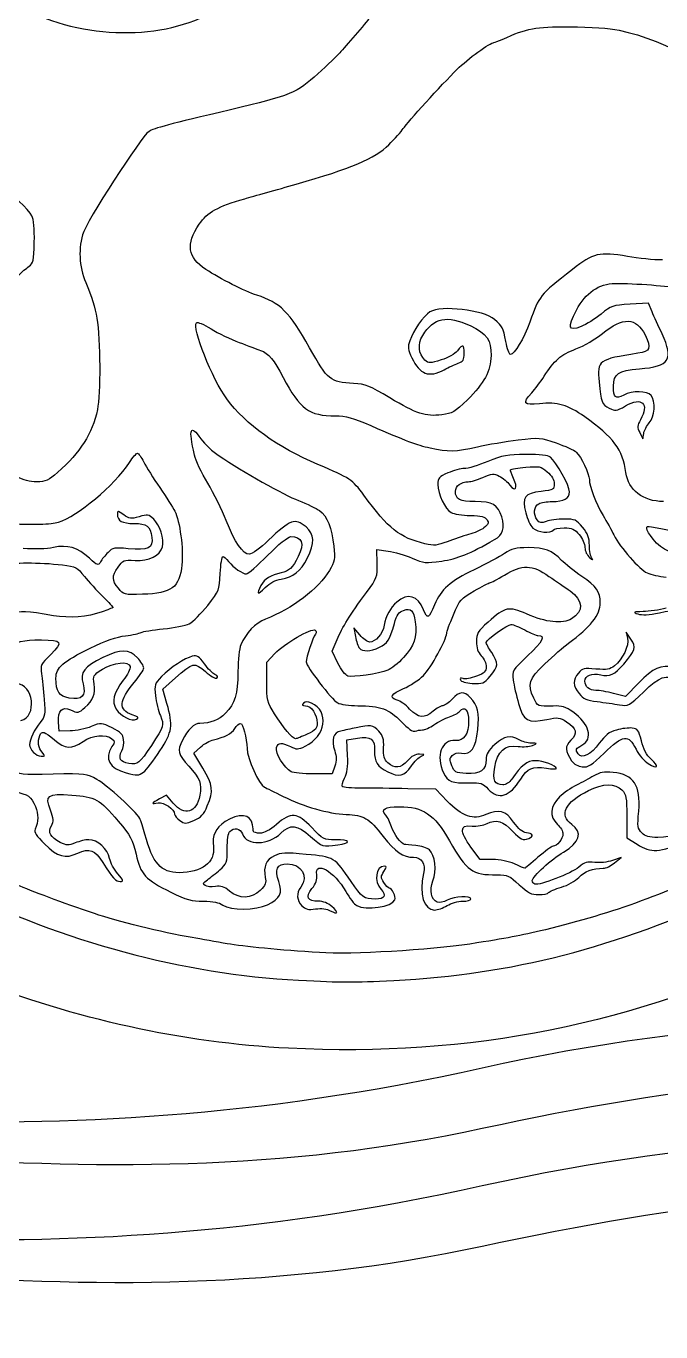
# Model space of a CAD drawing. Extents: x 0 to 136, y -3 to 123.
# Drawn here: x 50.9 to 84.5, y -2.6 to 66.6 of the extents above; entities that cross this region are included whole.
import ezdxf

# ---------------------------------------------------------------- set-up
doc = ezdxf.new("R2010")
doc.units = 0
doc.layers.add('Calque_1', color=7, linetype='CONTINUOUS')

msp = doc.modelspace()

# ---------------------------------------------------------------- linework, layer by layer
at = {"layer": 'Calque_1', "color": 7}
for p, q in [((83.831252, 51.872999), (82.860238, 51.822026)), ((84.024574, 51.422468), (83.831252, 51.872999)), ((83.373883, 45.022813), (83.536725, 44.690768)), ((83.536725, 44.690768), (83.582784, 44.981564)), ((69.453159, 38.095073), (69.432557, 38.83657)), ((69.432557, 38.83657), (70.032674, 38.754045)), ((68.538477, 34.309376), (68.219453, 34.687407)), ((68.219453, 34.687407), (68.305926, 34.222129)), ((67.075804, 33.443405), (67.338044, 34.065406)), ((82.908301, 34.082906), (82.658901, 34.454678)), ((82.658901, 34.454678), (82.728638, 34.134604)), ((63.60241, 32.874668), (64.038584, 33.326833)), ((67.380293, 32.821054), (67.075804, 33.443405)), ((63.60241, 31.834961), (63.60241, 32.874668)), ((58.106302, 31.42912), (58.775761, 32.037512)), ((58.317178, 30.673637), (58.106302, 31.42912)), ((82.619334, 31.041598), (81.983318, 31.206926)), ((83.324579, 31.774492), (82.619334, 31.041598)), ((52.609262, 29.220308), (52.574407, 29.695638)), ((53.190809, 29.231484), (52.609262, 29.220308)), ((59.7332, 28.043596), (60.096053, 28.367827)), ((67.846919, 28.746589), (68.418504, 28.843964)), ((67.88643, 27.921896), (67.846919, 28.746589)), ((60.213288, 27.253363), (59.7332, 28.043596)), ((67.20825, 27.359261), (67.073913, 26.952153)), ((67.073913, 26.952153), (66.086586, 26.952153)), ((58.297705, 25.819282), (57.925228, 25.626673)), ((58.652232, 25.397007), (58.297705, 25.819282)), ((72.562994, 26.137922), (71.077348, 26.166751)), ((73.17107, 25.511067), (72.562994, 26.137922)), ((82.68797, 24.694716), (82.691074, 23.565198)), ((82.691074, 23.565198), (83.230514, 23.223122)), ((74.917658, 22.415758), (74.429301, 23.068789)), ((75.569733, 22.413218), (74.917658, 22.415758)), ((82.38667, 22.518727), (81.921398, 22.359328)), ((82.03773, 22.235184), (82.38667, 22.518727)), ((67.055258, 19.924972), (67.056076, 19.924698)), ((66.393729, 17.482813), (66.393729, 17.482813)), ((70.348565, 16.012579), (70.348565, 16.012503)), ((64.765307, 12.419244), (64.765307, 12.419244))]:
    msp.add_line(p, q, dxfattribs=at)
for points in [[(50.897894, 67.38551), (54.258343, 65.757107), (58.498082, 65.821451), (61.129297, 67.540783)], [(69.068998, 67.02481), (68.973042, 66.881094), (68.62526, 66.455633), (68.296161, 66.079346)], [(76.088514, 65.850336), (77.440556, 66.456214), (77.794547, 66.522435), (79.653799, 66.51729)], [(79.653799, 66.51729), (80.790534, 66.5141), (81.759064, 66.448159), (82.274966, 66.338708)], [(68.296161, 66.079346), (67.96709, 65.703053), (67.600709, 65.283939), (67.481921, 65.147978)], [(75.646723, 65.686089), (75.688125, 65.686089), (75.886894, 65.76), (76.088514, 65.850336)], [(82.274966, 66.338708), (84.845164, 65.793404), (87.672748, 64.212908), (90.238741, 61.88731)], [(67.481921, 65.147978), (67.363219, 65.012018), (66.836705, 64.506047), (66.311941, 64.023605)], [(73.694197, 64.265532), (74.242752, 64.811406), (75.444991, 65.686089), (75.646723, 65.686089)], [(66.311941, 64.023605), (65.223636, 63.023071), (64.8778, 62.881254), (61.682819, 62.125102)], [(70.837967, 61.125812), (71.060499, 61.457062), (72.862121, 63.437497), (73.694197, 64.265532)], [(61.682819, 62.125102), (58.427612, 61.354709), (57.61213, 61.137826), (57.366258, 60.977075)], [(57.366258, 60.977075), (56.938438, 60.697365), (54.028444, 56.178939), (53.844182, 55.508151)], [(70.067331, 60.268746), (70.392536, 60.593324), (70.739358, 60.979009), (70.837967, 61.125812)], [(65.172215, 58.184523), (68.038605, 58.995658), (69.351982, 59.554867), (70.067331, 60.268746)], [(62.438723, 57.411957), (62.918529, 57.547209), (64.148595, 57.894864), (65.172215, 58.184523)], [(51.161434, 56.499408), (50.989363, 56.835874), (50.025461, 57.74078), (49.734885, 57.838637)], [(60.031339, 56.064334), (60.452076, 56.693574), (61.021968, 57.012584), (62.438723, 57.411957)], [(51.285894, 55.111307), (51.300569, 55.813227), (51.25547, 56.315461), (51.161434, 56.499408)], [(60.380843, 53.667971), (59.404891, 54.314345), (59.307524, 54.981877), (60.031339, 56.064334)], [(53.844182, 55.508151), (53.597745, 54.611404), (53.680239, 53.669724), (54.080712, 52.806672)], [(51.005873, 53.834691), (51.237323, 53.993789), (51.265263, 54.121167), (51.285894, 55.111307)], [(82.722373, 54.352442), (81.24302, 54.612702), (80.90266, 54.533016), (79.81142, 53.670926)], [(84.583431, 54.170271), (84.128009, 54.170271), (83.290514, 54.252482), (82.722373, 54.352442)], [(50.458023, 53.351979), (50.617958, 53.52027), (50.864508, 53.737494), (51.005873, 53.834691)], [(63.078464, 52.30479), (62.457632, 52.501386), (61.127152, 53.173693), (60.380843, 53.667971)], [(79.81142, 53.670926), (78.019958, 52.255686), (78.064408, 52.310514), (77.548562, 50.881891)], [(54.080712, 52.806672), (54.281852, 52.373238), (54.516322, 51.599864), (54.601835, 51.088062)], [(80.021817, 51.515079), (80.508622, 52.432233), (81.219342, 52.923653), (82.068238, 52.930079)], [(82.068238, 52.930079), (83.079807, 52.937812), (85.092108, 52.779979), (85.380201, 52.670432)], [(65.874694, 49.517882), (64.801403, 51.427415), (64.313497, 51.913712), (63.078464, 52.30479)], [(72.256924, 51.419532), (71.903694, 51.188096), (71.365271, 50.419292), (71.184225, 49.887893)], [(71.868699, 50.17088), (72.452137, 51.11495), (73.170082, 51.263238), (74.381831, 50.689968)], [(75.672603, 51.017795), (75.104828, 51.519572), (72.819788, 51.788323), (72.256924, 51.419532)], [(80.260859, 50.642456), (79.578079, 50.375245), (79.523186, 50.575668), (80.021817, 51.515079)], [(81.32399, 51.304177), (81.013066, 51.047386), (80.534671, 50.749616), (80.260859, 50.642456)], [(82.860238, 51.822026), (81.929921, 51.773205), (81.865574, 51.751522), (81.32399, 51.304177)], [(84.552979, 50.254914), (84.368716, 50.649289), (84.130944, 51.174685), (84.024574, 51.422468)], [(54.601835, 51.088062), (54.792307, 49.947427), (54.809269, 47.074862), (54.63034, 46.240899)], [(61.492206, 46.806833), (60.724759, 47.845707), (59.624826, 50.588523), (59.875242, 50.838951)], [(59.875242, 50.838951), (59.936061, 50.899736), (60.257343, 50.768609), (60.651156, 50.522283)], [(60.651156, 50.522283), (61.020839, 50.291041), (61.692161, 49.966082), (62.143011, 49.800167)], [(74.381831, 50.689968), (75.279947, 50.265097), (75.512244, 49.932563), (75.490428, 49.10305)], [(76.274583, 49.85012), (76.125513, 50.60798), (76.116426, 50.625638), (75.672603, 51.017795)], [(77.548562, 50.881891), (77.223866, 49.982818), (76.731952, 49.16903), (76.513117, 49.16903)], [(81.397678, 50.273245), (82.482145, 51.163091), (83.184681, 51.139368), (83.654242, 50.197036)], [(62.143011, 49.800167), (62.593861, 49.634231), (63.101494, 49.446314), (63.271081, 49.382548)], [(71.184225, 49.887893), (71.072748, 49.560577), (71.089878, 49.422692), (71.296578, 48.982879)], [(71.988418, 48.867623), (71.639365, 49.18352), (71.590089, 49.720092), (71.868699, 50.17088)], [(76.513117, 49.16903), (76.455628, 49.16903), (76.348299, 49.475524), (76.274583, 49.85012)], [(79.992494, 49.45605), (80.413908, 49.617131), (81.046227, 49.984861), (81.397678, 50.273245)], [(83.654242, 50.197036), (84.002081, 49.499069), (83.935392, 49.327512), (83.27694, 49.226127)], [(83.357881, 48.40107), (84.95873, 48.539212), (85.188233, 48.895255), (84.552979, 50.254914)], [(63.271081, 49.382548), (63.703615, 49.219943), (63.984172, 48.886492), (64.478371, 47.947669)], [(68.21093, 47.629062), (66.948154, 47.705542), (66.847683, 47.786743), (65.874694, 49.517882)], [(73.709324, 49.354363), (73.585457, 49.196883), (73.208492, 48.986145), (72.847558, 48.872618)], [(74.070512, 49.224312), (74.070512, 49.707928), (74.00577, 49.731245), (73.709324, 49.354363)], [(73.750641, 48.698871), (74.017285, 48.795097), (74.070512, 48.882569), (74.070512, 49.224312)], [(75.490428, 49.10305), (75.468415, 48.267621), (75.135929, 47.647328), (74.237051, 46.764782)], [(78.3017, 48.005835), (78.845091, 48.856881), (79.182826, 49.146532), (79.992494, 49.45605)], [(83.27694, 49.226127), (81.180819, 48.903363), (81.111279, 48.852346), (81.217649, 47.715081)], [(71.296578, 48.982879), (71.708114, 48.107381), (72.215268, 47.920643), (73.007832, 48.35279)], [(72.847558, 48.872618), (72.244675, 48.682993), (72.192888, 48.682691), (71.988418, 48.867623)], [(73.007832, 48.35279), (73.24044, 48.479635), (73.574732, 48.635362), (73.750641, 48.698871)], [(64.478371, 47.947669), (65.366609, 46.260177), (65.837977, 45.914085), (67.250104, 45.912736)], [(77.647933, 47.133452), (77.823672, 47.325377), (78.117889, 47.717937), (78.3017, 48.005835)], [(81.980044, 47.486591), (81.980044, 48.146576), (82.214881, 48.302453), (83.357881, 48.40107)], [(70.130182, 46.86201), (69.063297, 47.501961), (68.840708, 47.590911), (68.21093, 47.629062)], [(78.0593, 46.553575), (77.211391, 46.462765), (77.133865, 46.572033), (77.647933, 47.133452)], [(81.217649, 47.715081), (81.319757, 46.623208), (81.359606, 46.519754), (81.75737, 46.314065)], [(82.520443, 47.017035), (82.079471, 46.787052), (81.980044, 46.873435), (81.980044, 47.486591)], [(83.972279, 46.999255), (83.769756, 47.243301), (82.972986, 47.253055), (82.520443, 47.017035)], [(66.319194, 43.335537), (64.181332, 44.237784), (62.493305, 45.451709), (61.492206, 46.806833)], [(72.880437, 45.969065), (72.020817, 45.861662), (71.534943, 46.019399), (70.130182, 46.86201)], [(74.237051, 46.764782), (73.573886, 46.113678), (73.448297, 46.04001), (72.880437, 45.969065)], [(80.453588, 45.864016), (79.547034, 46.502394), (79.014227, 46.655839), (78.0593, 46.553575)], [(81.75737, 46.314065), (82.080035, 46.147198), (82.129763, 46.154516), (82.617979, 46.440627)], [(82.617979, 46.440627), (83.479801, 46.945686), (83.89924, 46.553908), (83.40981, 45.701078)], [(83.880415, 45.543448), (84.174293, 45.860209), (84.226843, 46.692536), (83.972279, 46.999255)], [(54.63034, 46.240899), (54.355794, 44.96082), (53.736852, 43.984258), (52.523438, 42.91673)], [(67.250104, 45.912736), (67.799534, 45.912736), (68.160581, 45.812412), (69.112545, 45.397898)], [(82.642419, 42.912404), (82.477884, 44.113036), (81.972565, 44.794419), (80.453588, 45.864016)], [(83.40981, 45.701078), (83.234804, 45.396188), (83.230514, 45.315246), (83.373883, 45.022813)], [(59.775223, 43.832846), (59.451768, 45.26956), (59.542164, 45.501236), (60.114877, 44.703702)], [(69.112545, 45.397898), (70.996181, 44.577692), (71.525827, 44.379028), (72.268156, 44.214165)], [(83.582784, 44.981564), (83.608184, 45.141493), (83.74207, 45.394342), (83.880415, 45.543448)], [(60.114877, 44.703702), (60.317795, 44.421158), (60.753433, 44.010513), (61.082956, 43.791145)], [(72.268156, 44.214165), (73.216931, 44.003458), (73.615005, 44.013183), (74.768984, 44.275162)], [(74.768984, 44.275162), (75.31277, 44.39862), (76.28113, 44.562269), (76.920844, 44.638842)], [(76.920844, 44.638842), (78.049845, 44.773961), (78.109197, 44.769304), (78.938789, 44.480362)], [(78.938789, 44.480362), (79.408886, 44.31664), (79.88968, 44.095665), (80.007198, 43.989324)], [(51.420993, 42.422375), (50.675447, 42.422375), (50.068415, 42.748362), (49.094551, 43.671703)], [(56.330305, 43.446331), (56.508049, 43.714917), (56.697787, 43.93468), (56.751974, 43.93468)], [(56.751974, 43.93468), (56.806132, 43.93468), (56.958504, 43.722915), (57.090527, 43.4641)], [(60.479113, 42.344798), (60.154981, 42.883349), (59.838215, 43.552977), (59.775223, 43.832846)], [(61.082956, 43.791145), (62.345336, 42.950769), (64.515681, 41.730237), (65.291962, 41.42415)], [(77.338984, 43.86901), (76.361366, 43.862349), (76.110809, 43.815526), (75.31847, 43.490965)], [(78.63746, 43.725274), (78.514101, 43.827546), (78.09359, 43.87409), (77.338984, 43.86901)], [(79.654335, 41.89488), (79.654335, 42.191272), (78.94274, 43.472214), (78.63746, 43.725274)], [(80.007198, 43.989324), (80.271104, 43.750479), (80.70121, 42.854929), (80.70121, 42.5442)], [(52.523438, 42.91673), (52.034601, 42.486654), (51.89126, 42.422375), (51.420993, 42.422375)], [(52.571416, 40.287364), (53.578102, 40.586314), (55.514627, 42.213805), (56.330305, 43.446331)], [(57.090527, 43.4641), (57.222579, 43.205294), (57.603099, 42.598064), (57.936206, 42.114719)], [(68.744499, 41.716696), (68.14266, 42.539074), (68.033017, 42.612274), (66.319194, 43.335537)], [(73.208351, 42.891959), (72.728489, 42.686262), (72.675516, 42.625307), (72.677802, 42.281284)], [(74.07768, 43.120463), (73.89274, 43.120463), (73.501524, 43.017641), (73.208351, 42.891959)], [(75.31847, 43.490965), (74.820997, 43.287181), (74.262649, 43.120463), (74.07768, 43.120463)], [(76.679092, 42.599907), (76.571396, 42.826806), (76.504989, 43.034137), (76.53149, 43.060644)], [(76.53149, 43.060644), (76.558019, 43.087144), (76.919997, 43.14369), (77.335964, 43.186297)], [(77.335964, 43.186297), (78.043919, 43.258831), (78.116139, 43.243679), (78.46618, 42.949146)], [(78.46618, 42.949146), (78.722212, 42.733723), (78.840124, 42.532468), (78.840124, 42.31092)], [(84.623591, 41.375712), (83.554674, 41.375712), (82.769589, 41.98468), (82.642419, 42.912404)], [(61.460908, 40.365845), (61.245064, 40.915704), (60.803245, 41.806234), (60.479113, 42.344798)], [(72.677802, 42.281284), (72.681471, 41.768469), (73.060326, 40.961531), (73.377572, 40.791741)], [(73.605805, 41.918301), (73.605805, 42.198982), (73.907557, 42.422556), (74.286412, 42.422556)], [(74.286412, 42.422556), (74.413299, 42.422556), (74.76032, 42.526829), (75.057669, 42.65428)], [(75.057669, 42.65428), (75.547663, 42.864319), (75.629282, 42.869974), (75.929397, 42.714763)], [(75.929397, 42.714763), (76.111571, 42.620577), (76.365712, 42.40987), (76.49418, 42.246509)], [(76.49418, 42.246509), (76.806769, 41.849154), (76.926629, 42.078245), (76.679092, 42.599907)], [(78.840124, 42.31092), (78.840124, 42.001794), (78.809051, 41.983802), (78.143289, 41.908485)], [(80.70121, 42.5442), (80.70121, 42.172431), (81.036406, 41.292248), (81.425477, 40.642335)], [(57.936206, 42.114719), (58.269257, 41.631377), (58.629288, 41.067635), (58.736193, 40.861949)], [(71.985624, 39.14172), (70.662509, 39.447127), (70.048337, 39.935052), (68.744499, 41.716696)], [(74.650055, 41.375698), (73.829946, 41.375698), (73.605805, 41.492154), (73.605805, 41.918301)], [(78.143289, 41.908485), (77.265973, 41.809236), (77.129998, 41.619425), (77.332239, 40.776334)], [(78.723792, 41.375698), (79.347447, 41.375698), (79.654335, 41.546905), (79.654335, 41.89488)], [(56.024292, 40.671627), (55.714158, 40.900901), (55.69189, 40.903108), (55.69189, 40.704514)], [(58.736193, 40.861949), (58.997898, 40.358479), (59.198191, 38.835927), (59.109686, 38.023014)], [(65.291962, 41.42415), (65.737562, 41.24845), (66.240144, 41.0093), (66.4088, 40.892692)], [(66.4088, 40.892692), (66.800242, 40.622046), (67.062088, 39.964725), (67.160329, 39.006064)], [(76.06032, 40.567789), (75.870666, 41.200813), (75.565415, 41.375698), (74.650055, 41.375698)], [(77.942121, 40.402353), (77.72354, 40.701257), (77.76068, 41.117453), (78.018236, 41.255277)], [(78.018236, 41.255277), (78.141991, 41.321506), (78.459491, 41.375698), (78.723792, 41.375698)], [(49.001276, 40.22711), (51.478736, 40.143025), (52.12192, 40.153885), (52.571416, 40.287364)], [(55.69189, 40.704514), (55.69189, 40.351025), (55.940048, 40.212505), (56.57327, 40.212505)], [(56.839999, 40.570679), (56.401397, 40.43927), (56.325903, 40.448612), (56.024292, 40.671627)], [(56.57327, 40.212505), (57.25447, 40.212505), (57.41497, 40.08717), (57.513804, 39.478067)], [(57.613908, 40.442488), (57.343286, 40.696756), (57.290143, 40.705556), (56.839999, 40.570679)], [(58.081974, 38.971935), (58.184844, 39.381823), (57.94679, 40.129794), (57.613908, 40.442488)], [(62.687982, 38.583959), (62.346493, 38.583959), (61.913762, 39.2124), (61.460908, 40.365845)], [(65.686113, 40.027596), (65.101264, 40.519712), (64.858779, 40.433903), (63.699861, 39.324642)], [(73.377572, 40.791741), (73.518824, 40.716153), (73.975516, 40.646506), (74.392443, 40.636967)], [(74.392443, 40.636967), (74.98319, 40.623505), (75.178996, 40.573628), (75.279608, 40.411184)], [(75.279608, 40.411184), (75.385385, 40.240476), (75.356204, 40.162814), (75.118657, 39.982169)], [(75.673704, 39.355224), (76.131214, 39.616262), (76.241648, 39.962586), (76.06032, 40.567789)], [(77.332239, 40.776334), (77.408749, 40.457333), (77.579832, 40.095301), (77.71242, 39.971798)], [(78.414928, 40.321973), (78.147861, 40.220424), (78.064803, 40.234546), (77.942121, 40.402353)], [(79.36263, 40.445144), (79.019589, 40.445144), (78.593123, 40.389715), (78.414928, 40.321973)], [(80.343804, 40.011532), (80.012193, 40.413786), (79.941242, 40.445144), (79.36263, 40.445144)], [(81.425477, 40.642335), (81.624444, 40.309968), (81.882903, 39.844724), (81.999799, 39.608465)], [(84.089288, 39.379597), (83.657262, 39.925042), (83.626895, 40.122383), (83.987236, 40.04292)], [(83.987236, 40.04292), (85.64803, 39.676627), (86.459983, 39.721489), (87.02725, 40.210899)], [(57.513804, 39.478067), (57.606034, 38.909838), (57.316898, 38.770059), (56.267229, 38.875466)], [(63.656173, 38.525804), (64.225726, 39.100538), (64.731976, 39.51451), (64.865213, 39.51451)], [(64.865213, 39.51451), (65.489263, 39.51451), (65.619029, 39.176095), (65.270908, 38.456434)], [(65.749867, 38.366422), (66.156747, 39.17649), (66.138713, 39.646785), (65.686113, 40.027596)], [(74.304418, 39.625533), (74.016128, 39.550702), (73.506463, 39.381231), (73.171832, 39.248925)], [(75.118657, 39.982169), (74.95906, 39.860842), (74.592708, 39.700365), (74.304418, 39.625533)], [(77.71242, 39.971798), (77.967098, 39.734508), (78.658937, 39.6645), (78.781958, 39.863563)], [(78.781958, 39.863563), (78.821497, 39.927537), (79.08165, 39.979872), (79.360062, 39.979872)], [(79.360062, 39.979872), (79.782577, 39.979872), (79.916096, 39.920673), (80.167415, 39.621997)], [(80.167415, 39.621997), (80.333051, 39.425173), (80.468546, 39.119221), (80.468546, 38.942115)], [(80.70121, 39.046097), (80.70121, 39.468192), (80.627466, 39.66739), (80.343804, 40.011532)], [(81.999799, 39.608465), (82.330902, 38.939333), (83.365727, 37.762223), (83.768627, 37.59644)], [(52.298874, 38.939623), (51.940903, 38.862856), (51.295179, 38.841687), (50.694694, 38.887017)], [(54.20616, 38.37186), (53.566926, 38.94936), (53.054947, 39.101777), (52.298874, 38.939623)], [(56.267229, 38.875466), (55.528907, 38.949617), (55.450986, 38.935314), (55.19422, 38.678551)], [(56.628417, 38.259392), (57.364678, 38.220064), (57.96742, 38.51552), (58.081974, 38.971935)], [(63.699861, 39.324642), (63.26459, 38.908023), (62.821896, 38.583959), (62.687982, 38.583959)], [(67.160329, 39.006064), (67.230433, 38.321571), (67.208504, 38.199549), (66.929895, 37.724095)], [(70.032674, 38.754045), (70.362761, 38.708636), (70.934515, 38.540663), (71.303238, 38.38073)], [(73.171832, 39.248925), (72.637811, 39.03778), (72.492692, 39.024671), (71.985624, 39.14172)], [(72.876994, 38.222934), (73.72304, 38.347465), (74.357842, 38.604485), (75.673704, 39.355224)], [(77.466351, 38.933011), (76.788622, 38.933011), (76.591575, 38.884731), (76.210152, 38.625188)], [(79.227559, 38.258404), (78.721111, 38.791239), (78.350976, 38.933011), (77.466351, 38.933011)], [(80.468546, 38.942115), (80.468546, 38.750475), (80.574521, 38.531666), (80.730279, 38.401612)], [(80.846583, 38.34869), (80.766629, 38.439763), (80.70121, 38.753588), (80.70121, 39.046097)], [(86.168193, 38.420679), (85.18829, 38.510434), (84.541323, 38.808856), (84.089288, 39.379597)], [(49.745186, 37.995562), (50.050071, 38.158001), (51.543591, 38.167799), (52.780712, 38.015487)], [(54.792364, 38.178394), (54.674508, 37.967763), (54.641346, 37.97871), (54.20616, 38.37186)], [(55.19422, 38.678551), (55.041933, 38.526269), (54.861113, 38.301203), (54.792364, 38.178394)], [(55.726971, 37.898009), (55.982918, 38.275876), (56.022542, 38.291765), (56.628417, 38.259392)], [(61.140529, 37.566175), (61.163954, 38.061983), (61.226296, 38.467638), (61.278818, 38.467638)], [(61.278818, 38.467638), (61.331396, 38.467638), (61.469798, 38.347987), (61.586384, 38.201756)], [(61.586384, 38.201756), (61.848512, 37.872973), (62.322843, 37.5371), (62.524942, 37.5371)], [(62.524942, 37.5371), (62.608198, 37.5371), (63.117242, 37.982007), (63.656173, 38.525804)], [(64.36726, 37.267544), (65.006409, 37.367188), (65.408463, 37.686749), (65.749867, 38.366422)], [(65.270908, 38.456434), (64.988516, 37.872671), (64.782663, 37.674861), (64.374401, 37.595072)], [(68.893569, 36.562646), (69.456376, 37.32985), (69.47314, 37.375802), (69.453159, 38.095073)], [(71.303238, 38.38073), (71.941315, 38.104026), (72.017374, 38.096389), (72.876994, 38.222934)], [(76.210152, 38.625188), (75.961288, 38.45588), (75.234284, 38.06636), (74.594542, 37.759579)], [(76.199709, 37.479332), (77.150347, 38.052571), (77.658601, 38.038158), (78.562728, 37.41235)], [(80.295036, 37.411382), (79.889031, 37.686709), (79.408632, 38.067887), (79.227559, 38.258404)], [(80.730279, 38.401612), (80.874241, 38.28145), (80.926565, 38.257633), (80.846583, 38.34869)], [(52.780712, 38.015487), (53.488102, 37.928376), (53.558714, 37.891617), (53.943919, 37.410131)], [(53.943919, 37.410131), (54.169443, 37.128194), (54.609963, 36.647542), (54.922891, 36.342013)], [(55.740517, 36.781112), (55.391747, 37.215816), (55.389518, 37.399667), (55.726971, 37.898009)], [(59.109686, 38.023014), (58.977776, 36.811538), (58.576202, 36.5105), (57.028749, 36.463067)], [(60.474541, 35.875348), (61.089842, 36.654662), (61.098309, 36.676196), (61.140529, 37.566175)], [(64.374401, 37.595072), (63.80736, 37.484251), (63.480123, 37.283512), (63.300602, 36.936314)], [(66.929895, 37.724095), (66.37307, 36.774039), (64.927923, 35.675241), (63.535947, 35.143644)], [(74.594542, 37.759579), (73.324119, 37.150368), (72.836354, 36.719251), (72.500453, 35.90874)], [(75.432686, 37.072227), (75.483486, 37.072345), (75.828644, 37.255592), (76.199709, 37.479332)], [(78.562728, 37.41235), (78.939212, 37.15176), (79.44185, 36.805679), (79.679735, 36.643283)], [(81.282814, 36.013814), (81.282814, 36.586731), (81.072699, 36.884035), (80.295036, 37.411382)], [(83.768627, 37.59644), (83.968779, 37.514079), (84.419403, 37.408145), (84.770008, 37.361028)], [(57.028749, 36.463067), (56.032843, 36.432542), (56.017123, 36.436425), (55.740517, 36.781112)], [(63.300602, 36.936314), (63.045078, 36.442216), (63.102736, 36.412323), (63.523952, 36.820564)], [(63.523952, 36.820564), (63.77101, 37.060029), (64.077192, 37.222318), (64.36726, 37.267544)], [(74.596913, 36.644389), (75.005768, 36.879528), (75.381886, 37.07206), (75.432686, 37.072227)], [(54.922891, 36.342013), (55.235819, 36.036488), (55.471334, 35.770968), (55.446329, 35.75198)], [(67.338044, 34.065406), (67.622524, 34.740103), (67.993618, 35.335838), (68.893569, 36.562646)], [(70.498482, 36.050695), (70.153042, 35.74618), (69.917951, 35.315591), (69.833199, 34.83235)], [(71.919132, 35.642407), (71.620005, 36.389923), (71.06445, 36.549599), (70.498482, 36.050695)], [(73.497036, 35.367528), (73.835195, 36.173095), (73.891865, 36.238856), (74.596913, 36.644389)], [(79.596197, 33.872027), (80.762086, 34.713975), (81.282814, 35.375227), (81.282814, 36.013814)], [(79.679735, 36.643283), (80.382835, 36.163268), (80.416589, 35.552742), (79.761495, 35.165762)], [(52.309711, 35.329344), (50.82573, 35.587664), (50.58412, 35.595465), (50.076148, 35.401454)], [(54.877397, 35.532064), (54.102612, 35.257639), (53.15254, 35.182642), (52.309711, 35.329344)], [(55.446329, 35.75198), (55.421211, 35.732986), (55.165292, 35.634022), (54.877397, 35.532064)], [(59.50189, 34.905316), (59.694056, 35.004689), (60.131726, 35.441202), (60.474541, 35.875348)], [(70.36945, 34.919176), (70.498397, 35.373094), (70.603158, 35.524088), (70.849369, 35.610668)], [(70.849369, 35.610668), (71.252382, 35.752409), (71.39513, 35.613547), (71.477426, 34.99966)], [(72.500453, 35.90874), (72.18682, 35.151939), (72.126424, 35.124284), (71.919132, 35.642407)], [(73.140562, 34.395956), (73.140562, 34.463215), (73.300977, 34.900425), (73.497036, 35.367528)], [(77.379031, 35.421495), (76.432091, 35.838673), (76.243143, 35.798634), (75.339637, 34.989379)], [(79.761495, 35.165762), (79.267634, 34.87404), (78.413517, 34.965714), (77.379031, 35.421495)], [(83.549848, 35.542331), (83.038942, 35.530986), (83.006063, 35.516226), (83.279113, 35.421503)], [(83.279113, 35.421503), (83.490074, 35.348334), (83.854507, 35.368429), (84.412997, 35.48403)], [(84.76854, 35.728437), (84.418133, 35.633238), (83.869747, 35.549485), (83.549848, 35.542331)], [(84.412997, 35.48403), (85.287067, 35.664931), (85.634906, 35.635035), (85.963469, 35.350787)], [(56.946396, 34.439359), (57.028636, 34.490164), (57.558621, 34.575144), (58.124223, 34.628199)], [(58.124223, 34.628199), (58.689796, 34.681243), (59.309782, 34.805957), (59.50189, 34.905316)], [(63.535947, 35.143644), (63.006413, 34.941424), (62.504086, 34.417235), (62.229455, 33.780373)], [(64.038584, 33.326833), (64.536199, 33.842659), (65.977254, 34.684875), (66.164395, 34.569232)], [(69.833199, 34.83235), (69.750565, 34.361299), (69.380571, 33.931347), (69.057822, 33.931347)], [(69.577986, 33.656892), (70.011564, 33.863651), (70.117849, 34.033153), (70.36945, 34.919176)], [(71.477426, 34.99966), (71.58405, 34.204922), (71.425158, 33.720155), (70.86015, 33.116106)], [(75.339637, 34.989379), (74.778438, 34.486755), (74.716124, 34.383374), (74.716124, 33.955054)], [(75.234284, 33.914259), (75.234284, 34.064695), (76.354621, 34.861882), (76.566062, 34.861882)], [(76.566062, 34.861882), (76.658462, 34.861882), (76.980223, 34.731027), (77.281016, 34.571083)], [(49.928292, 33.624146), (50.279715, 33.94983), (50.684619, 34.048114), (51.665003, 34.045664)], [(51.665003, 34.045664), (52.757231, 34.042786), (52.831399, 33.928522), (52.162391, 33.278277)], [(54.255295, 33.609391), (55.055705, 34.000619), (55.65523, 34.212367), (56.116494, 34.266757)], [(56.116494, 34.266757), (56.490749, 34.31088), (56.864213, 34.388553), (56.946396, 34.439359)], [(66.183586, 34.35715), (66.044959, 34.179694), (65.69616, 33.127951), (65.69616, 32.887444)], [(66.164395, 34.569232), (66.241047, 34.521858), (66.248413, 34.440194), (66.183586, 34.35715)], [(68.305926, 34.222129), (68.353452, 33.96623), (68.446416, 33.691442), (68.512484, 33.611468)], [(69.057822, 33.931347), (68.947642, 33.931347), (68.713934, 34.101451), (68.538477, 34.309376)], [(71.912528, 32.160496), (72.295419, 32.543398), (73.140562, 34.081842), (73.140562, 34.395956)], [(74.716124, 33.955054), (74.716124, 33.623085), (74.794468, 33.395788), (74.975204, 33.203412)], [(75.525057, 33.374743), (75.365122, 33.610108), (75.234284, 33.852884), (75.234284, 33.914259)], [(77.281016, 34.571083), (77.581808, 34.411153), (77.895554, 34.280301), (77.978217, 34.280301)], [(77.978217, 34.280301), (78.399293, 34.280301), (78.237269, 33.954329), (77.447978, 33.213526)], [(82.728638, 34.134604), (82.813248, 33.745975), (82.465607, 33.009104), (82.039508, 32.673912)], [(82.5262, 32.768067), (83.141586, 33.484254), (83.192442, 33.659288), (82.908301, 34.082906)], [(52.162391, 33.278277), (51.627778, 32.758643), (51.603873, 32.708792), (51.672256, 32.255628)], [(52.434764, 32.025114), (52.434764, 32.578227), (52.80535, 32.900703), (54.255295, 33.609391)], [(56.750026, 33.104645), (56.31103, 33.574607), (55.876605, 33.57538), (54.917078, 33.107975)], [(60.301257, 32.783259), (60.015337, 33.184046), (59.923333, 33.240673), (59.661487, 33.177046)], [(62.229455, 33.780373), (62.152296, 33.601438), (62.085183, 32.973313), (62.080329, 32.384547)], [(68.512484, 33.611468), (68.677838, 33.411378), (69.100974, 33.429418), (69.577986, 33.656892)], [(74.975204, 33.203412), (75.117669, 33.051734), (75.234284, 32.791404), (75.234284, 32.624879)], [(75.450042, 32.12696), (75.89189, 32.630204), (75.903178, 32.818274), (75.525057, 33.374743)], [(77.447978, 33.213526), (76.604952, 32.422311), (76.60038, 32.414798), (76.66848, 31.924087)], [(78.345812, 32.784072), (78.777612, 33.197649), (79.340278, 33.687239), (79.596197, 33.872027)], [(54.917078, 33.107975), (53.921172, 32.622816), (53.706006, 32.338457), (53.869977, 31.724124)], [(54.89323, 32.487967), (55.493234, 32.867663), (56.299741, 32.946846), (56.363551, 32.632326)], [(56.363551, 32.632326), (56.385, 32.525723), (56.221311, 32.200603), (55.999372, 31.909832)], [(56.580665, 31.791829), (56.859416, 32.1186), (57.087479, 32.466391), (57.087479, 32.564675)], [(57.087479, 32.564675), (57.087479, 32.662973), (56.935616, 32.905963), (56.750026, 33.104645)], [(59.661487, 33.177046), (59.250854, 33.07725), (58.513153, 32.590185), (58.032218, 32.101337)], [(58.775761, 32.037512), (59.673623, 32.853465), (59.788036, 32.877295), (60.353778, 32.366191)], [(60.860734, 32.213063), (60.736697, 32.269205), (60.484927, 32.525802), (60.301257, 32.783259)], [(65.69616, 32.887444), (65.69616, 32.643534), (67.036575, 30.891811), (67.36415, 30.707613)], [(67.902799, 32.1295), (67.782883, 32.167557), (67.547764, 32.478755), (67.380293, 32.821054)], [(70.86015, 33.116106), (70.574117, 32.81029), (70.198084, 32.505837), (70.024602, 32.439563)], [(75.234284, 32.624879), (75.234284, 32.373608), (75.146033, 32.288433), (74.71522, 32.123903)], [(77.756645, 30.969174), (77.402032, 31.712866), (77.480829, 31.955645), (78.345812, 32.784072)], [(81.050009, 32.504364), (80.420738, 32.561429), (80.334519, 32.541409), (80.124828, 32.289635)], [(82.039508, 32.673912), (81.793072, 32.480082), (81.628621, 32.451896), (81.050009, 32.504364)], [(81.30161, 32.195088), (81.791181, 32.084674), (82.038351, 32.200253), (82.5262, 32.768067)], [(85.23559, 32.593741), (84.455754, 32.725488), (84.088018, 32.567833), (83.324579, 31.774492)], [(51.672256, 32.255628), (51.711823, 31.993618), (51.773997, 31.383637), (51.810375, 30.900125)], [(53.138033, 30.964241), (52.59944, 31.055221), (52.434764, 31.303636), (52.434764, 32.025114)], [(54.459059, 31.707383), (54.388024, 32.15131), (54.402615, 32.17748), (54.89323, 32.487967)], [(55.999372, 31.909832), (55.492105, 31.245295), (55.373882, 30.763403), (55.624326, 30.381175)], [(58.032218, 32.101337), (57.658895, 31.721841), (57.642893, 31.671368), (57.711416, 31.088136)], [(60.353778, 32.366191), (60.616894, 32.128492), (60.877131, 31.981689), (60.95271, 32.028382)], [(60.95271, 32.028382), (61.042034, 32.083599), (61.011582, 32.14481), (60.860734, 32.213063)], [(62.080329, 32.384547), (62.070169, 31.140122), (61.935831, 30.691024), (61.414906, 30.158256)], [(64.024897, 30.124175), (63.620726, 30.766205), (63.60241, 30.840235), (63.60241, 31.834961)], [(70.024602, 32.439563), (69.542539, 32.255379), (68.148163, 32.051629), (67.902799, 32.1295)], [(70.85823, 31.472523), (71.202316, 31.615141), (71.67676, 31.924739), (71.912528, 32.160496)], [(74.007576, 31.998043), (73.88656, 32.044477), (73.836211, 32.018279), (73.866973, 31.924934)], [(73.866973, 31.924934), (73.894631, 31.840894), (74.161783, 31.764852), (74.499574, 31.744876)], [(74.71522, 32.123903), (74.429724, 32.014884), (74.111321, 31.958242), (74.007576, 31.998043)], [(74.499574, 31.744876), (75.043332, 31.712734), (75.109795, 31.739429), (75.450042, 32.12696)], [(76.66848, 31.924087), (76.706157, 31.652612), (76.831802, 31.091139), (76.947711, 30.676366)], [(80.124828, 32.289635), (79.818419, 31.921719), (79.828636, 31.619674), (80.161573, 31.203554)], [(80.467446, 31.856689), (80.467446, 32.157434), (80.825134, 32.302547), (81.30161, 32.195088)], [(81.046932, 31.372238), (80.697795, 31.372238), (80.467446, 31.564801), (80.467446, 31.856689)], [(83.584251, 31.299312), (84.432781, 32.118484), (84.755699, 32.231227), (85.405488, 31.935164)], [(50.572859, 29.784066), (51.461662, 29.961824), (51.248414, 31.721085), (50.338078, 31.721085)], [(53.869977, 31.724124), (54.042922, 31.076224), (53.823523, 30.848414), (53.138033, 30.964241)], [(53.972734, 30.470722), (54.412323, 30.861159), (54.541722, 31.190258), (54.459059, 31.707383)], [(56.470626, 30.08513), (55.73318, 30.328527), (55.765917, 30.836784), (56.580665, 31.791829)], [(70.513778, 30.861726), (70.062618, 30.974954), (70.186146, 31.193972), (70.85823, 31.472523)], [(74.39202, 30.994306), (74.0634, 31.345133), (73.830792, 31.324026), (73.431335, 30.907074)], [(80.161573, 31.203554), (80.388706, 30.919695), (80.554483, 30.846074), (81.120649, 30.777638)], [(81.983318, 31.206926), (81.633503, 31.297844), (81.212117, 31.372238), (81.046932, 31.372238)], [(82.295427, 30.611677), (82.780172, 30.529424), (82.794989, 30.537346), (83.584251, 31.299312)], [(51.810375, 30.900125), (51.871081, 30.094251), (51.853499, 29.992521), (51.599076, 29.678795)], [(52.574407, 29.695638), (52.530127, 30.299661), (52.763609, 30.541153), (53.199755, 30.342421)], [(53.199755, 30.342421), (53.594246, 30.162682), (53.63322, 30.169156), (53.972734, 30.470722)], [(57.711416, 31.088136), (57.751097, 30.750553), (57.865735, 30.277665), (57.966206, 30.037276)], [(57.941173, 28.16618), (58.611225, 29.208954), (58.651329, 29.476453), (58.317178, 30.673637)], [(65.553412, 30.694521), (65.449046, 30.590178), (65.473995, 30.558106), (65.6595, 30.558106)], [(65.977649, 30.699799), (65.761608, 30.798204), (65.655802, 30.796889), (65.553412, 30.694521)], [(65.637994, 28.413996), (66.737871, 28.935927), (66.935116, 30.263531), (65.977649, 30.699799)], [(65.6595, 30.558106), (65.96303, 30.558106), (66.277736, 30.093012), (66.277736, 29.64446)], [(67.36415, 30.707613), (67.502354, 30.629909), (67.981822, 30.564202), (68.429624, 30.561569)], [(68.429624, 30.561569), (69.631128, 30.554457), (70.083333, 30.389348), (70.731033, 29.720883)], [(71.179089, 30.383851), (70.967789, 30.607876), (70.66838, 30.822915), (70.513778, 30.861726)], [(72.932028, 30.558129), (72.841293, 30.558129), (72.611508, 30.427259), (72.421431, 30.26733)], [(73.431335, 30.907074), (73.247467, 30.715151), (73.022762, 30.558129), (72.932028, 30.558129)], [(73.837622, 30.266339), (74.088348, 30.568433), (74.303684, 30.333217), (74.303684, 29.75732)], [(74.785635, 29.292534), (74.880433, 30.179584), (74.790433, 30.569138), (74.39202, 30.994306)], [(76.947711, 30.676366), (77.204957, 29.755813), (77.441939, 29.622178), (78.444138, 29.832403)], [(78.781986, 30.545065), (77.957051, 30.522656), (77.972686, 30.516173), (77.756645, 30.969174)], [(79.823443, 30.237648), (79.456638, 30.495467), (79.245847, 30.557677), (78.781986, 30.545065)], [(81.120649, 30.777638), (81.497105, 30.732124), (82.025764, 30.657443), (82.295427, 30.611677)], [(55.624326, 30.381175), (55.876859, 29.995781), (56.456741, 29.704652), (56.700299, 29.840979)], [(56.700299, 29.840979), (56.854025, 29.926998), (56.810958, 29.972831), (56.470626, 30.08513)], [(57.966206, 30.037276), (58.181203, 29.522692), (58.167092, 29.475756), (57.492214, 28.460622)], [(61.414906, 30.158256), (61.057217, 29.79246), (60.635888, 29.627478), (60.059336, 29.627478)], [(65.137586, 28.813341), (64.980529, 28.813341), (64.475803, 29.40796), (64.024897, 30.124175)], [(72.421431, 30.26733), (71.951023, 29.871519), (71.634342, 29.901217), (71.179089, 30.383851)], [(72.468732, 29.555159), (72.692844, 29.707254), (73.062386, 29.893134), (73.289857, 29.968225)], [(73.289857, 29.968225), (73.517385, 30.043296), (73.763878, 30.177462), (73.837622, 30.266339)], [(74.303684, 29.75732), (74.303684, 29.057223), (74.053607, 28.685785), (73.605156, 28.719959)], [(78.444138, 29.832403), (79.039373, 29.957252), (79.120314, 29.947786), (79.487711, 29.710423)], [(80.297237, 28.466075), (80.925774, 28.802447), (80.708238, 29.615842), (79.823443, 30.237648)], [(51.599076, 29.678795), (51.283128, 29.28926), (51.039796, 28.774981), (51.039796, 28.496941)], [(51.575651, 28.978093), (51.679481, 29.248632), (51.822003, 29.207594), (52.350774, 28.754974)], [(54.306123, 29.456435), (54.012584, 29.338886), (53.510708, 29.237653), (53.190809, 29.231484)], [(53.86992, 28.665354), (54.368409, 29.0108), (55.081557, 29.078827), (55.403516, 28.811647)], [(55.411164, 29.387045), (54.839833, 29.670164), (54.839833, 29.670164), (54.306123, 29.456435)], [(56.021103, 28.765165), (55.98972, 29.039635), (55.874037, 29.157666), (55.411164, 29.387045)], [(60.059336, 29.627478), (59.770227, 29.627478), (59.414994, 29.282608), (59.136667, 28.731795)], [(60.779708, 28.762112), (61.39182, 28.895795), (61.729837, 29.070877), (61.911701, 29.348442)], [(61.911701, 29.348442), (62.012285, 29.501918), (62.143236, 29.627478), (62.202701, 29.627478)], [(62.202701, 29.627478), (62.348045, 29.627478), (62.551527, 28.865371), (62.559938, 28.289821)], [(65.755568, 29.058781), (65.468407, 28.923783), (65.190305, 28.813341), (65.137586, 28.813341)], [(66.277736, 29.64446), (66.277736, 29.35534), (66.199306, 29.267354), (65.755568, 29.058781)], [(67.528855, 29.22044), (67.135409, 29.144017), (67.014844, 28.756343), (67.205146, 28.179673)], [(68.342981, 29.396685), (68.070157, 29.333722), (67.703776, 29.254414), (67.528855, 29.22044)], [(69.542369, 29.210927), (69.231699, 29.541677), (69.075856, 29.565807), (68.342981, 29.396685)], [(69.799841, 28.338815), (69.819596, 28.804276), (69.771901, 28.966596), (69.542369, 29.210927)], [(70.731033, 29.720883), (71.093971, 29.346312), (71.354546, 29.166211), (71.469608, 29.210379)], [(71.469608, 29.210379), (71.567427, 29.247909), (71.740514, 29.278604), (71.854306, 29.278604)], [(71.854306, 29.278604), (71.968098, 29.278604), (72.244562, 29.403061), (72.468732, 29.555159)], [(73.932872, 28.044223), (74.42741, 27.945318), (74.68141, 28.317137), (74.785635, 29.292534)], [(79.487711, 29.710423), (80.030791, 29.359534), (80.091751, 29.102726), (79.720149, 28.731124)], [(82.135633, 29.273151), (81.741792, 29.162892), (81.543531, 29.009101), (81.226877, 28.56838)], [(81.480736, 28.050302), (82.489342, 29.02481), (82.776898, 29.060931), (83.174747, 28.263157)], [(82.972252, 29.375485), (82.789175, 29.396793), (82.412662, 29.350734), (82.135633, 29.273151)], [(83.461259, 28.697042), (83.321446, 29.270174), (83.270505, 29.340814), (82.972252, 29.375485)], [(51.039796, 28.496941), (51.039796, 28.225997), (51.385038, 27.882589), (51.657439, 27.882589)], [(51.697571, 28.095308), (51.499197, 28.314513), (51.452038, 28.655934), (51.575651, 28.978093)], [(52.350774, 28.754974), (52.925435, 28.263117), (53.260941, 28.243325), (53.86992, 28.665354)], [(55.403516, 28.393696), (54.980973, 27.748863), (55.252922, 27.249327), (56.157585, 27.008456)], [(55.403516, 28.811647), (55.562887, 28.679356), (55.563, 28.635854), (55.403516, 28.393696)], [(55.918402, 28.162353), (55.996126, 28.307587), (56.042354, 28.578851), (56.021103, 28.765165)], [(57.492214, 28.460622), (56.847703, 27.491118), (56.771898, 27.43059), (56.293108, 27.503654)], [(59.136667, 28.731795), (58.855348, 28.174934), (58.899798, 27.995737), (59.477365, 27.359284)], [(60.096053, 28.367827), (60.29564, 28.546158), (60.603263, 28.723585), (60.779708, 28.762112)], [(64.123364, 28.340071), (64.214719, 28.627952), (64.376376, 28.640897), (64.860895, 28.399179)], [(64.860895, 28.399179), (65.193212, 28.233396), (65.260212, 28.234666), (65.637994, 28.413996)], [(68.418504, 28.843964), (69.121012, 28.963644), (69.346648, 28.794536), (69.323026, 28.166016)], [(73.605156, 28.719959), (72.870475, 28.775935), (72.550802, 27.901887), (72.977268, 27.003181)], [(75.699866, 28.509032), (75.339609, 28.183545), (75.234255, 28.003416), (75.234255, 27.712826)], [(75.689423, 27.303014), (75.821475, 28.138336), (76.233745, 28.505524), (76.929028, 28.407104)], [(76.97901, 28.755194), (76.515347, 29.020246), (76.198157, 28.959187), (75.699866, 28.509032)], [(76.929028, 28.407104), (77.189406, 28.370254), (77.529653, 28.390933), (77.685101, 28.453042)], [(77.618751, 28.577468), (77.42684, 28.583818), (77.138945, 28.66376), (76.97901, 28.755194)], [(77.685101, 28.453042), (77.963937, 28.564463), (77.963034, 28.566125), (77.618751, 28.577468)], [(79.720149, 28.731124), (79.390965, 28.401917), (79.400392, 28.162951), (79.76268, 27.650167)], [(80.10891, 28.01247), (79.957696, 28.251241), (79.975391, 28.29382), (80.297237, 28.466075)], [(81.226877, 28.56838), (80.797871, 27.971206), (80.293794, 27.720553), (80.10891, 28.01247)], [(83.973323, 27.729127), (83.730132, 27.953322), (83.567882, 28.259979), (83.461259, 28.697042)], [(51.657439, 27.882589), (51.875428, 27.882589), (51.877939, 27.896051), (51.697571, 28.095308)], [(56.293108, 27.503654), (55.843077, 27.57233), (55.719181, 27.790099), (55.918402, 28.162353)], [(57.073763, 27.042884), (57.226163, 27.155398), (57.616477, 27.66088), (57.941173, 28.16618)], [(62.559938, 28.289821), (62.567558, 27.773179), (63.201965, 26.371907), (63.485006, 26.246981)], [(64.894903, 27.061519), (64.534929, 27.25417), (64.039346, 28.075417), (64.123364, 28.340071)], [(67.205146, 28.179673), (67.308693, 27.865952), (67.309173, 27.668292), (67.20825, 27.359261)], [(67.73245, 26.723076), (67.873984, 26.996775), (67.91533, 27.31857), (67.88643, 27.921896)], [(69.323026, 28.166016), (69.301295, 27.590119), (69.45409, 27.346378), (70.016192, 27.059614)], [(70.025336, 27.534022), (69.826341, 27.719416), (69.780311, 27.88361), (69.799841, 28.338815)], [(71.704022, 27.991648), (71.47672, 27.996756), (71.278092, 27.890144), (71.067442, 27.650057)], [(71.272758, 27.368755), (71.429646, 27.601145), (71.66516, 27.834698), (71.796168, 27.88777)], [(71.796168, 27.88777), (72.006113, 27.972821), (71.995191, 27.985148), (71.704022, 27.991648)], [(73.412342, 27.382321), (73.283592, 27.699082), (73.287402, 27.78043), (73.438024, 27.931032)], [(73.438024, 27.931032), (73.550207, 28.043227), (73.731027, 28.084581), (73.932872, 28.044223)], [(75.234255, 27.712826), (75.234255, 27.149147), (74.923416, 26.931773), (74.17897, 26.974821)], [(80.329552, 27.323317), (80.638444, 27.292504), (80.805745, 27.398151), (81.480736, 28.050302)], [(83.174747, 28.263157), (83.334569, 27.942612), (83.606208, 27.621208), (83.82541, 27.493187)], [(83.82541, 27.493187), (84.331886, 27.197378), (84.41184, 27.324892), (83.973323, 27.729127)], [(52.282787, 26.934635), (50.557732, 26.899558), (50.507242, 26.905484), (50.127456, 27.187089)], [(56.157585, 27.008456), (56.74489, 26.852091), (56.819142, 26.854876), (57.073763, 27.042884)], [(59.477365, 27.359284), (60.07339, 26.702459), (60.172084, 26.439739), (60.056598, 25.8173)], [(60.456479, 25.251987), (60.79286, 26.058595), (60.756284, 26.359526), (60.213288, 27.253363)], [(66.086586, 26.952153), (65.543563, 26.952153), (65.007312, 27.001369), (64.894903, 27.061519)], [(70.016192, 27.059614), (70.611117, 26.756099), (70.908579, 26.829284), (71.272758, 27.368755)], [(71.067442, 27.650057), (70.711136, 27.24401), (70.37659, 27.206754), (70.025336, 27.534022)], [(72.977268, 27.003181), (73.197655, 26.538796), (73.43396, 26.447), (74.339216, 26.474156)], [(74.17897, 26.974821), (73.609079, 27.007784), (73.552324, 27.037965), (73.412342, 27.382321)], [(76.115438, 26.370676), (75.682283, 26.370676), (75.578115, 26.598667), (75.689423, 27.303014)], [(77.848226, 27.650181), (77.415325, 27.650181), (77.080497, 27.390258), (76.595554, 26.677745)], [(77.062491, 26.676032), (77.426106, 27.25601), (77.680021, 27.362035), (78.434514, 27.24889)], [(78.956428, 27.232944), (78.956428, 27.37907), (78.236366, 27.650181), (77.848226, 27.650181)], [(78.434514, 27.24889), (78.721534, 27.205856), (78.956428, 27.198657), (78.956428, 27.232944)], [(79.76268, 27.650167), (79.890894, 27.468763), (80.104084, 27.345822), (80.329552, 27.323317)], [(81.96249, 27.025361), (81.469645, 27.07195), (81.254958, 27.034308), (80.932717, 26.844445)], [(83.316902, 24.97082), (83.438399, 26.343546), (83.057145, 26.92189), (81.96249, 27.025361)], [(54.609117, 26.652594), (54.057203, 26.965996), (54.023872, 26.970048), (52.282787, 26.934635)], [(56.872454, 24.58833), (56.657203, 24.979318), (55.174775, 26.331385), (54.609117, 26.652594)], [(67.616824, 26.272511), (67.57401, 26.314548), (67.626137, 26.517299), (67.73245, 26.723076)], [(74.339216, 26.474156), (74.957057, 26.492698), (75.046916, 26.463093), (75.347031, 26.141788)], [(75.347031, 26.141788), (75.894288, 25.555957), (76.473267, 25.736272), (77.062491, 26.676032)], [(76.595554, 26.677745), (76.470135, 26.493471), (76.278167, 26.370676), (76.115438, 26.370676)], [(80.02066, 26.353523), (79.742953, 26.215397), (79.337315, 25.934095), (79.119214, 25.728392)], [(80.932717, 26.844445), (80.708802, 26.712563), (80.298394, 26.491651), (80.02066, 26.353523)], [(80.658792, 26.071447), (81.431545, 26.457688), (82.080854, 26.467216), (82.428269, 26.097412)], [(50.215876, 26.013208), (50.985327, 25.855457), (51.113004, 25.765338), (51.344116, 25.216808)], [(52.139446, 25.028743), (51.836904, 25.820896), (51.975673, 25.918319), (53.275899, 25.826566)], [(53.275899, 25.826566), (54.518298, 25.738899), (54.737358, 25.616313), (55.7292, 24.453891)], [(57.925228, 25.626673), (57.475366, 25.394029), (57.455328, 25.337342), (57.849508, 25.412704)], [(60.056598, 25.8173), (59.883624, 24.88531), (59.242867, 24.693537), (58.652232, 25.397007)], [(63.485006, 26.246981), (63.580961, 26.204628), (64.025856, 25.986033), (64.473686, 25.761203)], [(64.473686, 25.761203), (65.566677, 25.212507), (66.861766, 24.841328), (67.813448, 24.804007)], [(68.643153, 26.195834), (68.121437, 26.195955), (67.65958, 26.230477), (67.616824, 26.272511)], [(71.077348, 26.166751), (70.260258, 26.182612), (69.164869, 26.195673), (68.643153, 26.195834)], [(79.119214, 25.728392), (78.615588, 25.253423), (78.574496, 24.689247), (79.013465, 24.276861)], [(79.769538, 24.276858), (79.078715, 24.768763), (79.416506, 25.450519), (80.658792, 26.071447)], [(82.428269, 26.097412), (82.655966, 25.855028), (82.685232, 25.696958), (82.68797, 24.694716)], [(51.344116, 25.216808), (51.514691, 24.811892), (51.511446, 24.430853), (51.333956, 24.015763)], [(52.19225, 24.200331), (52.323596, 24.445844), (52.31592, 24.566658), (52.139446, 25.028743)], [(57.849508, 25.412704), (58.149707, 25.470088), (58.711696, 25.080218), (58.719627, 24.809087)], [(59.746662, 24.483967), (60.13229, 24.647043), (60.263326, 24.788843), (60.456479, 25.251987)], [(62.855001, 24.258336), (62.792827, 24.826401), (62.095287, 24.904893), (61.399355, 24.422124)], [(65.991619, 24.102261), (65.210484, 24.915191), (64.897076, 24.944492), (64.125537, 24.276737)], [(69.914536, 24.763878), (69.639256, 25.079478), (69.845956, 25.207396), (70.631211, 25.207396)], [(70.631211, 25.207396), (71.903751, 25.207396), (72.458318, 24.831318), (73.285059, 23.407744)], [(75.213964, 24.791643), (74.553027, 24.493588), (73.953136, 24.704837), (73.17107, 25.511067)], [(76.687107, 24.393156), (76.259089, 25.004252), (75.900554, 25.101238), (75.213964, 24.791643)], [(83.480563, 23.822701), (83.258906, 24.04438), (83.244089, 24.148399), (83.316902, 24.97082)], [(55.7292, 24.453891), (56.409751, 23.65628), (56.504154, 23.481937), (56.67758, 22.702515)], [(57.152447, 23.749241), (57.062559, 24.094235), (56.936575, 24.471823), (56.872454, 24.58833)], [(58.719627, 24.809087), (58.722731, 24.740276), (58.847135, 24.593969), (58.998491, 24.483967)], [(58.998491, 24.483967), (59.258784, 24.294839), (59.299452, 24.294839), (59.746662, 24.483967)], [(61.399355, 24.422124), (60.871543, 24.055991), (60.708362, 23.703696), (60.782558, 23.090272)], [(62.89454, 23.898695), (62.889178, 23.946686), (62.871398, 24.108521), (62.855001, 24.258336)], [(64.125537, 24.276737), (63.761188, 23.961382), (63.477837, 23.811462), (63.246076, 23.811462)], [(64.34886, 23.80242), (64.870096, 24.307601), (65.213984, 24.271581), (65.928486, 23.636984)], [(67.813448, 24.804007), (68.765045, 24.766692), (68.994971, 24.629458), (69.780424, 23.630013)], [(70.219505, 24.15042), (70.14593, 24.379892), (70.008685, 24.655948), (69.914536, 24.763878)], [(73.976363, 23.970246), (74.006786, 24.184083), (74.07737, 24.2139), (74.482754, 24.184368)], [(74.482754, 24.184368), (74.741806, 24.165516), (75.100877, 24.226405), (75.280794, 24.319728)], [(75.280794, 24.319728), (75.750327, 24.563353), (76.151167, 24.445427), (76.635094, 23.921258)], [(77.364751, 23.83292), (77.150008, 23.858348), (76.940232, 24.031757), (76.687107, 24.393156)], [(79.013465, 24.276861), (79.1734, 24.126606), (79.304238, 23.899135), (79.304238, 23.771378)], [(79.331162, 22.808225), (80.200576, 23.302263), (80.364942, 23.852879), (79.769538, 24.276858)], [(85.810307, 24.474366), (85.646167, 23.883409), (85.145984, 23.579953), (84.335019, 23.579377)], [(51.333956, 24.015763), (51.269045, 23.864043), (51.394408, 23.668398), (51.82951, 23.242359)], [(52.664888, 23.323294), (52.131714, 23.595481), (51.999634, 23.840492), (52.19225, 24.200331)], [(58.959205, 21.717729), (58.003121, 21.717729), (57.548376, 22.229031), (57.152447, 23.749241)], [(61.508406, 22.986013), (61.508406, 23.436745), (61.567193, 23.823739), (61.647993, 23.904514)], [(61.647993, 23.904514), (61.875154, 24.131703), (62.204366, 24.064339), (62.317198, 23.767568)], [(62.317198, 23.767568), (62.554858, 23.142438), (63.68798, 23.161866), (64.34886, 23.80242)], [(63.246076, 23.811462), (63.05806, 23.811462), (62.899846, 23.850717), (62.89454, 23.898695)], [(65.928486, 23.636984), (66.561425, 23.074848), (66.556176, 23.076494), (67.36621, 23.187526)], [(67.256087, 23.462509), (66.620523, 23.462509), (66.592837, 23.476563), (65.991619, 24.102261)], [(69.780424, 23.630013), (70.422169, 22.813353), (70.833197, 22.532081), (71.384744, 22.532081)], [(70.904797, 23.218418), (70.722877, 23.243846), (70.345715, 23.75683), (70.219505, 24.15042)], [(74.429301, 23.068789), (74.133222, 23.464719), (73.954886, 23.81963), (73.976363, 23.970246)], [(76.635094, 23.921258), (77.066414, 23.454031), (77.166857, 23.408534), (77.491836, 23.533217)], [(77.491836, 23.533217), (77.77434, 23.64163), (77.710614, 23.792006), (77.364751, 23.83292)], [(79.304238, 23.771378), (79.304238, 23.508734), (78.989899, 23.113679), (78.780914, 23.113679)], [(84.335019, 23.579377), (83.869747, 23.579377), (83.666293, 23.63699), (83.480563, 23.822701)], [(51.82951, 23.242359), (52.539101, 22.547542), (52.910111, 22.443963), (53.593455, 22.749898)], [(53.455562, 23.294208), (53.094515, 23.143352), (53.011457, 23.146406), (52.664888, 23.323294)], [(54.184796, 23.462771), (54.005613, 23.462771), (53.677445, 23.386927), (53.455562, 23.294208)], [(53.593455, 22.749898), (54.221823, 23.031231), (54.485024, 22.933822), (54.91513, 22.260821)], [(55.277221, 22.472236), (55.183636, 22.971067), (54.641346, 23.462771), (54.184796, 23.462771)], [(60.782558, 23.090272), (60.882945, 22.259906), (60.162714, 21.717729), (58.959205, 21.717729)], [(61.127603, 21.875181), (61.486844, 22.188298), (61.508406, 22.251231), (61.508406, 22.986013)], [(67.36621, 23.187526), (68.112688, 23.289831), (68.043515, 23.462509), (67.256087, 23.462509)], [(71.501161, 23.160825), (71.218628, 23.18614), (70.950263, 23.212053), (70.904797, 23.218418)], [(72.223029, 22.926366), (72.108475, 23.030017), (71.783637, 23.135529), (71.501161, 23.160825)], [(72.412428, 21.282709), (72.621414, 21.815604), (72.524894, 22.65318), (72.223029, 22.926366)], [(73.285059, 23.407744), (74.22881, 21.782685), (74.478605, 21.603556), (75.802623, 21.602193)], [(78.780914, 23.113679), (78.704798, 23.113679), (78.343469, 22.851958), (77.977907, 22.532081)], [(83.230514, 23.223122), (83.982608, 22.746144), (84.411981, 22.775447), (85.820411, 23.399915)], [(54.91513, 22.260821), (55.458323, 21.410818), (55.602793, 21.252734), (55.836332, 21.252734)], [(55.709445, 21.657359), (55.51409, 21.879903), (55.319555, 22.246608), (55.277221, 22.472236)], [(56.67758, 22.702515), (56.915888, 21.631251), (57.179822, 21.34304), (58.523708, 20.686472)], [(64.009657, 22.613745), (63.566427, 22.402392), (63.415071, 22.042245), (63.529343, 21.470946)], [(65.692886, 22.689135), (64.582568, 22.789643), (64.357326, 22.779542), (64.009657, 22.613745)], [(64.243845, 21.244759), (64.017474, 21.886402), (64.156864, 22.183277), (64.684535, 22.183277)], [(64.684535, 22.183277), (65.450937, 22.183277), (65.838795, 21.524748), (65.407927, 20.955091)], [(68.073995, 21.249898), (67.217592, 22.526335), (67.169332, 22.5555), (65.692886, 22.689135)], [(66.251461, 21.609421), (66.136963, 22.389508), (67.181524, 21.791773), (67.789346, 20.729384)], [(71.384744, 22.532081), (71.821596, 22.532081), (72.032839, 22.191803), (71.91662, 21.675421)], [(76.728904, 22.180574), (76.420718, 22.320406), (75.966029, 22.411663), (75.569733, 22.413218)], [(77.274637, 21.950498), (77.253471, 21.950498), (77.007768, 22.054028), (76.728904, 22.180574)], [(77.977907, 22.532081), (77.612401, 22.212205), (77.295917, 21.950498), (77.274637, 21.950498)], [(77.675788, 21.295728), (77.675788, 21.50952), (78.712306, 22.456553), (79.331162, 22.808225)], [(88.406357, 22.394967), (84.947695, 20.655323), (81.997739, 19.568503), (78.374514, 18.699024)], [(80.985606, 22.262235), (80.590664, 22.314525), (80.454238, 22.273298), (80.136201, 22.005717)], [(81.921398, 22.359328), (81.659439, 22.269586), (81.250556, 22.227157), (80.985606, 22.262235)], [(81.441592, 21.95107), (81.577538, 21.95107), (81.845791, 22.079247), (82.03773, 22.235184)], [(55.836332, 21.252734), (56.038996, 21.252734), (56.024715, 21.298322), (55.709445, 21.657359)], [(60.458821, 21.344826), (60.617204, 21.453964), (60.918166, 21.692628), (61.127603, 21.875181)], [(63.529343, 21.470946), (63.587226, 21.181507), (63.538092, 21.054115), (63.261203, 20.777317)], [(66.000904, 20.874376), (66.213699, 21.153369), (66.28688, 21.36805), (66.251461, 21.609421)], [(69.851064, 22.066683), (69.386639, 22.066683), (69.263252, 21.257698), (69.66285, 20.832373)], [(69.814432, 21.1943), (69.63793, 21.46369), (69.63793, 21.506508), (69.814432, 21.775898)], [(69.814432, 21.775898), (69.960369, 21.998625), (69.968948, 22.066683), (69.851064, 22.066683)], [(71.91662, 21.675421), (71.673373, 20.595012), (71.930731, 19.740455), (72.499522, 19.740455)], [(75.802623, 21.602193), (76.385722, 21.602193), (76.470078, 21.564361), (76.989903, 21.078115)], [(80.136201, 22.005717), (79.745324, 21.676798), (78.062461, 21.026764), (77.815234, 21.109171)], [(79.219148, 20.950587), (79.57424, 21.054752), (79.958909, 21.269481), (80.142805, 21.466153)], [(80.142805, 21.466153), (80.44038, 21.784441), (80.883131, 21.949769), (81.441592, 21.95107)], [(47.026793, 20.941968), (52.833741, 18.047838), (59.157156, 16.345003), (65.288744, 16.024206)], [(54.471166, 19.551566), (52.811107, 20.12001), (51.075807, 20.762003), (50.402086, 21.056928)], [(60.335236, 21.035367), (60.201378, 21.125714), (60.224408, 21.18335), (60.458821, 21.344826)], [(60.882888, 20.986514), (60.672153, 20.952309), (60.425717, 20.974266), (60.335236, 21.035367)], [(61.628774, 20.743464), (61.344519, 20.982642), (61.183145, 21.035231), (60.882888, 20.986514)], [(63.261203, 20.777317), (62.805245, 20.321373), (62.146623, 20.307719), (61.628774, 20.743464)], [(63.639099, 20.022333), (64.318549, 20.355744), (64.458051, 20.637696), (64.243845, 21.244759)], [(65.407927, 20.955091), (65.166175, 20.635446), (65.190079, 20.245514), (65.468576, 19.967037)], [(66.352383, 20.205594), (65.754524, 20.205594), (65.646941, 20.410326), (66.000904, 20.874376)], [(69.362509, 20.321917), (68.758187, 20.321917), (68.639032, 20.407741), (68.073995, 21.249898)], [(69.66285, 20.832373), (69.971488, 20.503835), (69.86447, 20.321917), (69.362509, 20.321917)], [(70.090642, 20.903515), (70.043511, 20.903515), (69.919249, 21.034368), (69.814432, 21.1943)], [(70.395527, 20.27648), (70.46295, 20.452211), (70.243494, 20.903515), (70.090642, 20.903515)], [(72.636118, 20.155925), (72.323952, 20.275706), (72.220969, 20.794496), (72.412428, 21.282709)], [(76.989903, 21.078115), (77.45938, 20.638983), (77.624141, 20.554683), (78.012902, 20.554683)], [(77.815234, 21.109171), (77.738526, 21.13474), (77.675788, 21.218687), (77.675788, 21.295728)], [(78.54348, 20.66337), (78.580423, 20.723141), (78.884461, 20.852393), (79.219148, 20.950587)], [(58.523708, 20.686472), (59.363206, 20.276355), (59.61619, 20.205879), (60.248989, 20.205879)], [(60.248989, 20.205879), (60.768109, 20.205879), (61.076803, 20.144823), (61.278112, 20.002323)], [(67.056076, 19.924698), (66.856009, 20.096907), (66.583721, 20.205594), (66.352383, 20.205594)], [(67.789346, 20.729384), (67.99122, 20.376578), (68.25363, 20.035879), (68.372417, 19.972283)], [(68.372417, 19.972283), (68.868507, 19.706797), (70.257012, 19.915596), (70.395527, 20.27648)], [(70.348565, 16.012503), (76.617878, 16.332136), (82.019809, 17.718815), (88.371672, 20.639073)], [(73.171042, 20.262239), (72.976901, 20.165374), (72.736137, 20.117532), (72.636118, 20.155925)], [(73.165651, 19.972645), (73.375116, 20.10037), (73.742796, 20.205052), (73.982684, 20.205292)], [(74.418887, 20.322039), (74.418887, 20.500764), (73.567394, 20.459969), (73.171042, 20.262239)], [(73.982684, 20.205292), (74.222602, 20.205292), (74.418887, 20.258065), (74.418887, 20.322039)], [(78.012902, 20.554683), (78.267749, 20.554683), (78.506509, 20.603584), (78.54348, 20.66337)], [(59.64732, 18.277974), (58.052087, 18.556981), (55.648936, 19.148271), (54.471166, 19.551566)], [(61.278112, 20.002323), (61.683779, 19.715216), (63.036526, 19.726691), (63.639099, 20.022333)], [(65.468576, 19.967037), (65.661673, 19.773963), (65.800949, 19.741138), (66.195552, 19.795694)], [(66.195552, 19.795694), (66.506364, 19.838651), (66.789376, 19.805685), (66.974514, 19.705075)], [(66.974514, 19.705075), (67.392485, 19.477841), (67.436286, 19.597038), (67.055258, 19.924972)], [(72.499522, 19.740455), (72.656438, 19.740455), (72.956186, 19.844939), (73.165651, 19.972645)], [(78.374514, 18.699024), (76.944381, 18.355819), (76.444989, 18.261193), (74.361511, 17.938548)], [(61.508406, 17.953714), (60.96462, 18.048143), (60.127126, 18.194055), (59.64732, 18.277974)], [(66.393729, 17.482813), (64.311098, 17.616888), (62.371413, 17.803854), (61.508406, 17.953714)], [(91.576615, 17.770197), (83.216939, 13.69252), (74.357306, 11.924333), (64.765307, 12.419244)], [(74.361511, 17.938548), (72.263923, 17.613713), (68.078793, 17.374338), (66.393729, 17.482813)], [(75.025163, 11.383386), (98.925857, 16.705412), (118.077457, 12.621241), (135.937495, 10.055299)], [(64.765307, 12.419244), (59.131756, 12.709921), (53.447913, 13.958173), (48.015531, 16.097705)], [(65.288744, 16.024206), (67.675639, 15.899323), (68.108963, 15.898313), (70.348565, 16.012579)], [(135.937495, 10.055299), (114.221144, 12.382865), (95.827791, 12.688783), (75.025134, 8.162765)], [(14.112773, 10.055299), (34.966283, 9.726894), (51.124496, 6.061361), (75.025163, 11.383386)], [(75.025163, 5.143332), (98.925857, 10.465357), (118.077457, 6.381187), (135.937495, 3.815245)], [(75.025134, 8.162765), (54.222421, 3.636745), (33.363572, 8.287982), (14.112773, 10.055299)], [(135.937495, 3.815245), (114.221144, 6.14281), (95.827791, 6.448728), (75.025134, 1.92271)], [(14.112773, 3.815245), (34.966283, 3.48684), (51.124496, -0.178694), (75.025163, 5.143332)], [(75.025134, 1.92271), (54.222421, -2.60331), (33.363572, 2.047927), (14.112773, 3.815245)]]:
    msp.add_open_spline(points, degree=3, dxfattribs=at)

doc.saveas('drawing.dxf')
